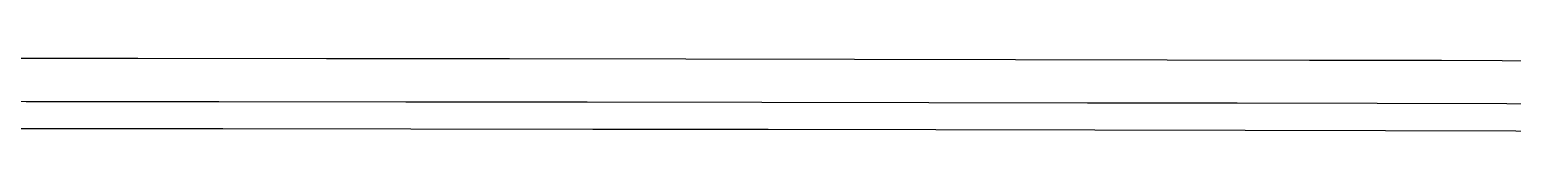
# Model space of a CAD drawing. Header units: millimetres. Extents: x 2251 to 4395, y 932 to 2449.
# Drawn here: x 3127.56 to 3166.1, y 1145.68 to 1147.64 of the extents above; entities that cross this region are included whole.
import ezdxf

# ---------------------------------------------------------------- set-up
doc = ezdxf.new("R2010")
doc.units = ezdxf.units.MM

msp = doc.modelspace()

# ---------------------------------------------------------------- linework, layer by layer
at = {"color": 7, "linetype": 'Continuous', "lineweight": 25, "flags": 128}
for points in [[(3181.172, 1147.477), (3181.033, 1147.486), (3180.537, 1147.498), (3179.685, 1147.509), (3178.48, 1147.52), (3176.928, 1147.531), (3175.036, 1147.542), (3172.813, 1147.552), (3170.269, 1147.562), (3167.415, 1147.571), (3164.264, 1147.581), (3160.831, 1147.589), (3157.132, 1147.597), (3153.184, 1147.605), (3149.004, 1147.612), (3144.612, 1147.618), (3140.027, 1147.624), (3135.271, 1147.629), (3130.366, 1147.634), (3125.334, 1147.637)], [(3117.151, 1146.523), (3122.353, 1146.52), (3127.467, 1146.517), (3132.47, 1146.513), (3137.339, 1146.509), (3142.053, 1146.503), (3146.591, 1146.497), (3150.932, 1146.491), (3155.057, 1146.483), (3158.948, 1146.476), (3162.587, 1146.467), (3165.958, 1146.459), (3169.046, 1146.449), (3171.837, 1146.44), (3174.319, 1146.429), (3176.48, 1146.419), (3178.311, 1146.408), (3179.804, 1146.397), (3180.952, 1146.386)], [(3117.205, 1145.816), (3122.426, 1145.814), (3127.559, 1145.811), (3132.58, 1145.807), (3137.467, 1145.802), (3142.198, 1145.797), (3146.753, 1145.791), (3151.11, 1145.784), (3155.25, 1145.777), (3159.155, 1145.769), (3162.808, 1145.761), (3166.191, 1145.752), (3169.29, 1145.742), (3172.092, 1145.733), (3174.582, 1145.723), (3176.752, 1145.712), (3178.589, 1145.701), (3180.088, 1145.69), (3181.24, 1145.679)]]:
    msp.add_lwpolyline(points, dxfattribs=at)

doc.saveas('drawing.dxf')
